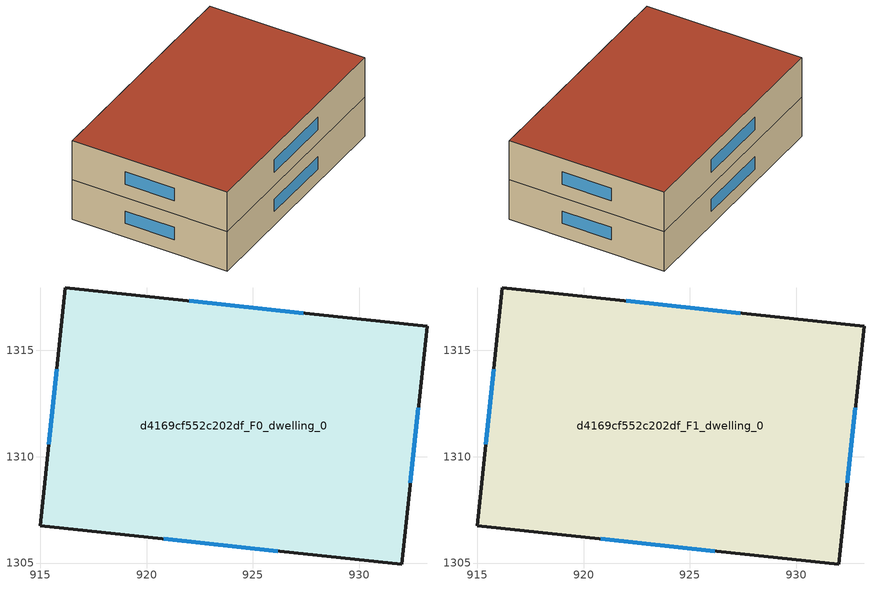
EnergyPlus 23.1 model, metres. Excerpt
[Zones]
d4169cf552c202df_F0_dwelling_0
 floor ground (EU_floor_Construction): 933.19,1316.13 931.99,1304.94 914.99,1306.76 916.18,1317.95 z0
 wall outside (EU_wall_Construction): 933.19,1316.13 916.18,1317.95 914.99,1306.76 931.99,1304.94 933.19,1316.13 z0:3
 window (EU_Window_Construction): 927.37,1316.75 922,1317.32 / 932.4,1308.77 932.78,1312.3 / 920.81,1306.14 926.17,1305.56 / 915.77,1314.12 915.4,1310.59 z1.03:1.97
d4169cf552c202df_F1_dwelling_0
 floor to d4169cf552c202df_F0_dwelling_0 (EU_floor_Construction): 933.19,1316.13 931.99,1304.94 914.99,1306.76 916.18,1317.95 z3
 wall outside (EU_wall_Construction): 933.19,1316.13 916.18,1317.95 914.99,1306.76 931.99,1304.94 933.19,1316.13 z3:6
 window (EU_Window_Construction): 927.37,1316.75 922,1317.32 / 932.4,1308.77 932.78,1312.3 / 920.81,1306.14 926.17,1305.56 / 915.77,1314.12 915.4,1310.59 z4.03:4.97
 roof outside (EU_roof_Construction): 931.99,1304.94 933.19,1316.13 916.18,1317.95 914.99,1306.76 z6
[Building]
EU S2 Campaign: North Axis=0; Terrain=City; Solar Distribution=FullExterior
[Site:Location]
Cape.Town.Intl.AP: Latitude=-33.965; Longitude=18.602; Time Zone=2; Elevation=46
[SizingPeriod:WeatherFileDays]
AnnualSizingPeriod: Begin Month=1; Begin Day of Month=1; End Month=12; End Day of Month=31; Day of Week for Start Day=Monday; Use Weather File Daylight Saving Period=No; Use Weather File Rain and Snow Indicators=No
[MATERIAL]
EU_InternalMass_Material: Roughness=MediumRough; Thickness=0.1; Conductivity=1; Density=1800; Specific Heat=900; Thermal Absorptance=0.9; Solar Absorptance=0.7; Visible Absorptance=0.7
[MATERIAL:NOMASS] Roughness=MediumRough; Thermal Absorptance=0.9; Solar Absorptance=0.7; Visible Absorptance=0.7
Name | Thermal Resistance
EU_wall_NoMass | 0.493876
EU_roof_NoMass | 0.449382
EU_floor_NoMass | 1.25
[WINDOWMATERIAL:SIMPLEGLAZINGSYSTEM]
EU_Window_SimpleGlazing: UFactor=4.4; Solar Heat Gain Coefficient=0.85; Visible Transmittance=0.85
[CONSTRUCTION]
EU_wall_Construction: EU_wall_NoMass
EU_roof_Construction: EU_roof_NoMass
EU_floor_Construction: EU_floor_NoMass
EU_Window_Construction: EU_Window_SimpleGlazing
EU_InternalMass_Construction: EU_InternalMass_Material
[ZONE] Type=1; Multiplier=1; Ceiling Height=autocalculate; Volume=577.409; Floor Area=autocalculate; Part of Total Floor Area=Yes
d4169cf552c202df_F0_dwelling_0; d4169cf552c202df_F1_dwelling_0
[INTERNALMASS] Construction=EU_InternalMass_Construction; Surface Area=192.47
Name | Zone or ZoneList
d4169cf552c202df_F0_dwelling_0_EU_InternalMass | d4169cf552c202df_F0_dwelling_0
d4169cf552c202df_F1_dwelling_0_EU_InternalMass | d4169cf552c202df_F1_dwelling_0
[OTHEREQUIPMENT] Fuel Type=Electricity; Design Level Calculation Method=Watts/Area; Power per Zone Floor Area=1; Fraction Latent=0; Fraction Radiant=0; Fraction Lost=0; Carbon Dioxide Generation Rate=0; EndUse Subcategory=EU_Step8_InternalGains
Name | Zone or ZoneList or Space or SpaceList | Schedule
EU_Step8_InternalGain_d4169cf552c202df_F0_dwelling_0_f000 | d4169cf552c202df_F0_dwelling_0 | EU_Step8_GainSchedule_d4169cf552c202df_F0_dwelling_0_f000
EU_Step8_InternalGain_d4169cf552c202df_F1_dwelling_0_f000 | d4169cf552c202df_F1_dwelling_0 | EU_Step8_GainSchedule_d4169cf552c202df_F1_dwelling_0_f000
[ZONEVENTILATION:DESIGNFLOWRATE] Schedule=EU_AlwaysOn; Design Flow Rate Calculation Method=AirChanges/Hour; Air Changes per Hour=0.64; Ventilation Type=Natural; Fan Pressure Rise=0; Fan Total Efficiency=1; Constant Term Coefficient=1; Temperature Term Coefficient=0; Velocity Term Coefficient=0; Velocity Squared Term Coefficient=0; Minimum Indoor Temperature=-100; Maximum Indoor Temperature=100; Delta Temperature=-100; Minimum Outdoor Temperature=-100; Maximum Outdoor Temperature=100; Maximum Wind Speed=40
Name | Zone or ZoneList or Space or SpaceList
EU_ConstantAir_d4169cf552c202df_F0_dwelling_0 | d4169cf552c202df_F0_dwelling_0
EU_ConstantAir_d4169cf552c202df_F1_dwelling_0 | d4169cf552c202df_F1_dwelling_0
[HVACTEMPLATE:THERMOSTAT] Constant Heating Setpoint=20; Constant Cooling Setpoint=50
EU_HeatOnly_d4169cf552c202df_F0_dwelling_0; EU_HeatOnly_d4169cf552c202df_F1_dwelling_0
[HVACTEMPLATE:ZONE:IDEALLOADSAIRSYSTEM] System Availability Schedule=EU_AlwaysOn; Maximum Heating Supply Air Temperature=50; Minimum Cooling Supply Air Temperature=13; Maximum Heating Supply Air Humidity Ratio=0.0156; Minimum Cooling Supply Air Humidity Ratio=0.0077; Heating Limit=NoLimit; Cooling Limit=NoLimit; Heating Availability Schedule=EU_AlwaysOn; Cooling Availability Schedule=EU_CoolingOff; Dehumidification Control Type=ConstantSensibleHeatRatio; Cooling Sensible Heat Ratio=0.7; Dehumidification Setpoint=60; Humidification Control Type=None; Humidification Setpoint=30; Outdoor Air Method=None; Outdoor Air Flow Rate per Person=0.00944; Outdoor Air Flow Rate per Zone Floor Area=0; Outdoor Air Flow Rate per Zone=0; Demand Controlled Ventilation Type=None; Outdoor Air Economizer Type=NoEconomizer; Heat Recovery Type=None; Sensible Heat Recovery Effectiveness=0.7; Latent Heat Recovery Effectiveness=0.65
Name | Template Thermostat
d4169cf552c202df_F0_dwelling_0 | EU_HeatOnly_d4169cf552c202df_F0_dwelling_0
d4169cf552c202df_F1_dwelling_0 | EU_HeatOnly_d4169cf552c202df_F1_dwelling_0
[SIZING:ZONE] Zone Cooling Design Supply Air Temperature Input Method=SupplyAirTemperature; Zone Cooling Design Supply Air Temperature=13; Zone Heating Design Supply Air Temperature Input Method=SupplyAirTemperature; Zone Heating Design Supply Air Temperature=50; Zone Cooling Design Supply Air Humidity Ratio=0.008; Zone Heating Design Supply Air Humidity Ratio=0.008; Cooling Design Air Flow Method=DesignDay; Cooling Design Air Flow Rate=0; Cooling Minimum Air Flow per Zone Floor Area=0.000762; Cooling Minimum Air Flow=0; Cooling Minimum Air Flow Fraction=0.2; Heating Design Air Flow Method=DesignDay; Heating Design Air Flow Rate=0; Heating Maximum Air Flow per Zone Floor Area=0.002032; Heating Maximum Air Flow=0.141576; Heating Maximum Air Flow Fraction=0.3; Account for Dedicated Outdoor Air System=No; Dedicated Outdoor Air System Control Strategy=NeutralSupplyAir; Dedicated Outdoor Air Low Setpoint Temperature for Design=autosize; Dedicated Outdoor Air High Setpoint Temperature for Design=autosize; Zone Load Sizing Method=Sensible Load Only No Latent Load; Zone Latent Cooling Design Supply Air Humidity Ratio Input Method=HumidityRatioDifference; Zone Cooling Design Supply Air Humidity Ratio Difference=0.005; Zone Latent Heating Design Supply Air Humidity Ratio Input Method=HumidityRatioDifference; Zone Humidification Design Supply Air Humidity Ratio Difference=0.005
d4169cf552c202df_F0_dwelling_0; d4169cf552c202df_F1_dwelling_0
[SCHEDULE:CONSTANT]
Name | Hourly Value
EU_AlwaysOn | 1
EU_CoolingOff | 0
[SCHEDULE:FILE] Column Number=1; Rows to Skip at Top=0; Number of Hours of Data=8760; Column Separator=Comma; Interpolate to Timestep=No; Minutes per Item=60; Adjust Schedule for Daylight Savings=Yes
Name | File
EU_Step8_GainSchedule_d4169cf552c202df_F0_dwelling_0_f000 | ../../schedules/d4169cf552c202df/d4169cf552c202df_F0_dwelling_0_f000_gain.csv
EU_Step8_GainSchedule_d4169cf552c202df_F1_dwelling_0_f000 | ../../schedules/d4169cf552c202df/d4169cf552c202df_F1_dwelling_0_f000_gain.csv
